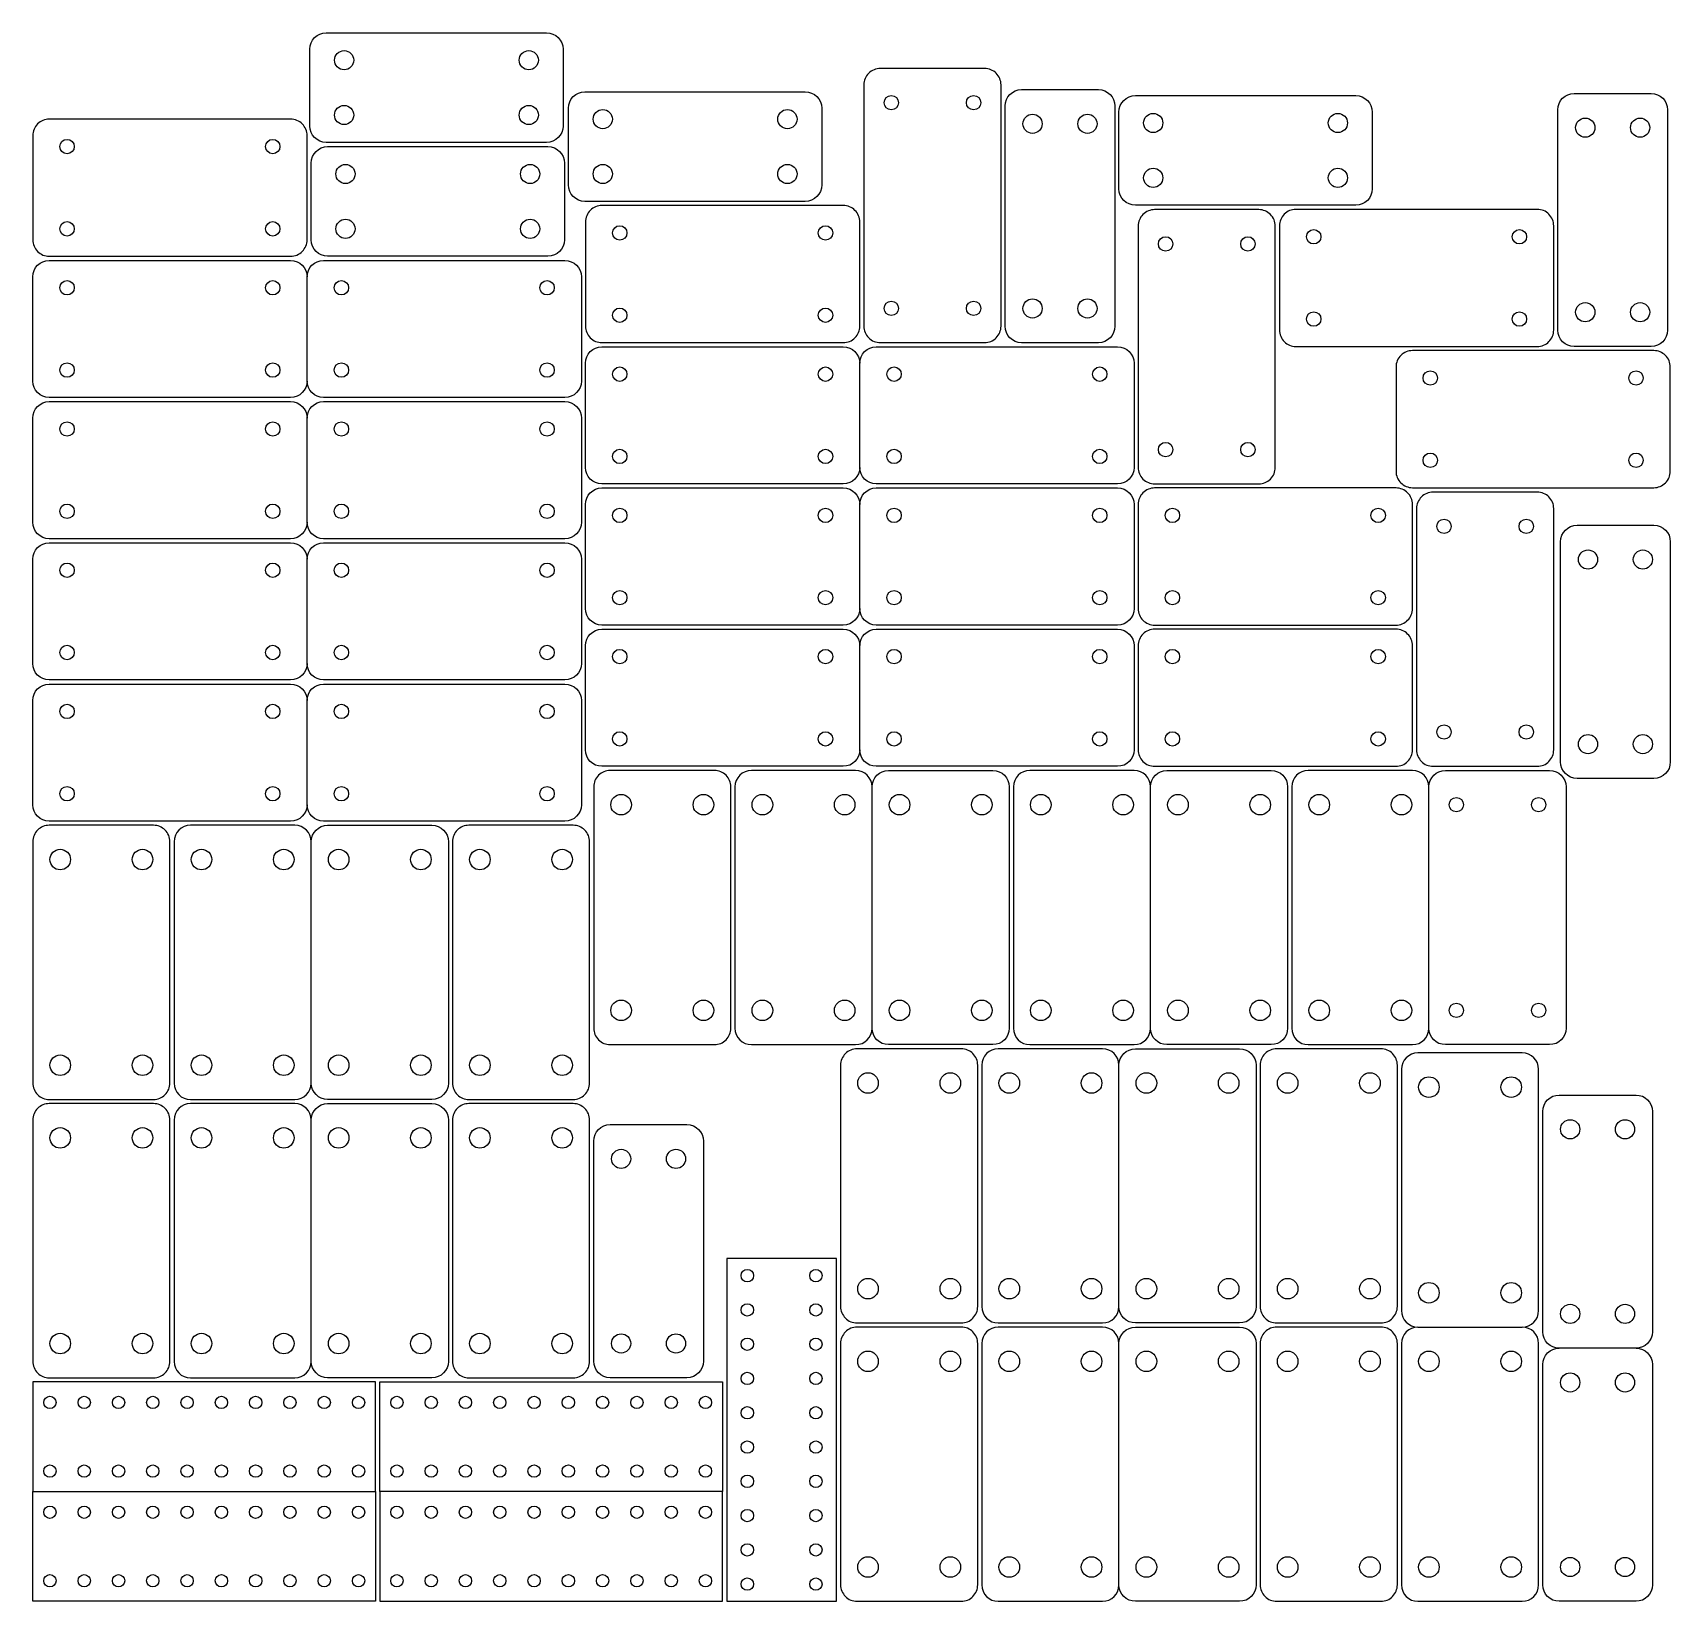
# Model space of a CAD drawing. Extents: x 80 to 1274, y 240 to 1384.
import ezdxf

# ---------------------------------------------------------------- set-up
doc = ezdxf.new("R2010")
doc.units = 0

# ---------------------------------------------------------------- blocks, each defined once
blk = doc.blocks.new('CommonPart', base_point=(3, 3))
at = {"layer": '1'}
blk.add_lwpolyline([(253, 83.0001), (253, 163.0001), (3, 163.0001), (3, 83.0001)], dxfattribs=at)
blk.add_lwpolyline([(253, 83), (253, 3), (3, 3), (3, 83)], close=True, dxfattribs=at)
for centre in [(15.5, 148.0001), (40.5, 148.0001), (65.5, 148.0001), (90.5, 148.0001), (115.5, 148.0001), (140.5, 148.0001), (165.5, 148.0001), (190.5, 148.0001), (215.5, 148.0001), (240.5, 148.0001), (15.5, 98.0001), (40.5, 98.0001), (65.5, 98.0001), (90.5, 98.0001), (115.5, 98.0001), (140.5, 98.0001), (165.5, 98.0001), (190.5, 98.0001), (215.5, 98.0001), (240.5, 98.0001), (15.5, 68), (40.5, 68), (65.5, 68), (90.5, 68), (115.5, 68), (140.5, 68), (165.5, 68), (190.5, 68), (215.5, 68), (240.5, 68), (15.5, 18), (40.5, 18), (65.5, 18), (90.5, 18), (115.5, 18), (140.5, 18), (165.5, 18), (190.5, 18), (215.5, 18), (240.5, 18)]:
    blk.add_circle(centre, 4.5, dxfattribs=at)
blk = doc.blocks.new('Part1599493204', base_point=(-50, -100))
at = {"layer": '1'}
blk.add_lwpolyline([(50, 88, 0.414214), (38, 100), (-38, 100, 0.414214), (-50, 88), (-50, -88, 0.414214), (-38, -100), (38, -100, 0.414214), (50, -88)], format="xyb", close=True, dxfattribs=at)
for centre in [(-30, 75), (30, 75), (-30, -75), (30, -75)]:
    blk.add_circle(centre, 7.5, dxfattribs=at)
blk = doc.blocks.new('Part1468860682', base_point=(-50, -100))
at = {"layer": '1'}
blk.add_lwpolyline([(50, 88, 0.414214), (38, 100), (-38, 100, 0.414214), (-50, 88), (-50, -88, 0.414214), (-38, -100), (38, -100, 0.414214), (50, -88)], format="xyb", close=True, dxfattribs=at)
for centre in [(-30, 75), (30, 75), (-30, -75), (30, -75)]:
    blk.add_circle(centre, 7.5, dxfattribs=at)
blk = doc.blocks.new('Part1627838861', base_point=(-50, -100))
at = {"layer": '1'}
blk.add_lwpolyline([(50, 88, 0.414214), (38, 100), (-38, 100, 0.414214), (-50, 88), (-50, -88, 0.414214), (-38, -100), (38, -100, 0.414214), (50, -88)], format="xyb", close=True, dxfattribs=at)
for centre in [(-30, 75), (30, 75), (-30, -75), (30, -75)]:
    blk.add_circle(centre, 5.25, dxfattribs=at)
blk = doc.blocks.new('CommonPart1921959368', base_point=(3.0001, 880.9966))
at = {"layer": '1'}
blk.add_lwpolyline([(203.0001, 892.9966, -0.414213562), (191.0001, 880.9966), (15.0001, 880.9966, -0.414213562), (3.0001, 892.9966), (3.0001, 968.9966, -0.414213562), (15.0001, 980.9966), (191.0001, 980.9966, -0.414213562), (203.0001, 968.9966)], format="xyb", dxfattribs=at)
blk.add_lwpolyline([(203.0002, 968.9966, -0.414213562), (215.0002, 980.9966), (391.0002, 980.9966, -0.414213562), (403.0002, 968.9966), (403.0002, 892.9966, -0.414213562), (391.0002, 880.9966), (215.0002, 880.9966, -0.414213562), (203.0002, 892.9966)], format="xyb", close=True, dxfattribs=at)
for centre in [(28.0001, 960.9966), (178.0001, 960.9966), (228.0002, 960.9966), (378.0002, 960.9966), (28.0001, 900.9966), (178.0001, 900.9966), (228.0002, 900.9966), (378.0002, 900.9966)]:
    blk.add_circle(centre, 5.25, dxfattribs=at)
blk = doc.blocks.new('CommonPart1842111875', base_point=(3.0001, 777.9973))
at = {"layer": '1'}
blk.add_lwpolyline([(203.0001, 789.9973, -0.414213562), (191.0001, 777.9973), (15.0001, 777.9973, -0.414213562), (3.0001, 789.9973), (3.0001, 865.9973, -0.414213562), (15.0001, 877.9973), (191.0001, 877.9973, -0.414213562), (203.0001, 865.9973)], format="xyb", dxfattribs=at)
blk.add_lwpolyline([(203.0002, 865.9973, -0.414213562), (215.0002, 877.9973), (391.0002, 877.9973, -0.414213562), (403.0002, 865.9973), (403.0002, 789.9973, -0.414213562), (391.0002, 777.9973), (215.0002, 777.9973, -0.414213562), (203.0002, 789.9973)], format="xyb", close=True, dxfattribs=at)
for centre in [(28.0001, 857.9973), (178.0001, 857.9973), (228.0002, 857.9973), (378.0002, 857.9973), (28.0001, 797.9973), (178.0001, 797.9973), (228.0002, 797.9973), (378.0002, 797.9973)]:
    blk.add_circle(centre, 5.25, dxfattribs=at)
blk = doc.blocks.new('CommonPart256321831', base_point=(3.0001, 674.998))
at = {"layer": '1'}
blk.add_lwpolyline([(203.0001, 686.998, -0.414213562), (191.0001, 674.998), (15.0001, 674.998, -0.414213562), (3.0001, 686.998), (3.0001, 762.998, -0.414213562), (15.0001, 774.998), (191.0001, 774.998, -0.414213562), (203.0001, 762.998)], format="xyb", dxfattribs=at)
blk.add_lwpolyline([(203.0002, 762.998, -0.414213562), (215.0002, 774.998), (391.0002, 774.998, -0.414213562), (403.0002, 762.998), (403.0002, 686.998, -0.414213562), (391.0002, 674.998), (215.0002, 674.998, -0.414213562), (203.0002, 686.998)], format="xyb", close=True, dxfattribs=at)
for centre in [(28.0001, 754.998), (178.0001, 754.998), (228.0002, 754.998), (378.0002, 754.998), (28.0001, 694.998), (178.0001, 694.998), (228.0002, 694.998), (378.0002, 694.998)]:
    blk.add_circle(centre, 5.25, dxfattribs=at)
blk = doc.blocks.new('CommonPart1749357425', base_point=(3.0001, 571.9987))
at = {"layer": '1'}
blk.add_lwpolyline([(203.0001, 583.9987, -0.414213562), (191.0001, 571.9987), (15.0001, 571.9987, -0.414213562), (3.0001, 583.9987), (3.0001, 659.9987, -0.414213562), (15.0001, 671.9987), (191.0001, 671.9987, -0.414213562), (203.0001, 659.9987)], format="xyb", dxfattribs=at)
blk.add_lwpolyline([(203.0002, 659.9987, -0.414213562), (215.0002, 671.9987), (391.0002, 671.9987, -0.414213562), (403.0002, 659.9987), (403.0002, 583.9987, -0.414213562), (391.0002, 571.9987), (215.0002, 571.9987, -0.414213562), (203.0002, 583.9987)], format="xyb", close=True, dxfattribs=at)
for centre in [(28.0001, 651.9987), (178.0001, 651.9987), (228.0002, 651.9987), (378.0002, 651.9987), (28.0001, 591.9987), (178.0001, 591.9987), (228.0002, 591.9987), (378.0002, 591.9987)]:
    blk.add_circle(centre, 5.25, dxfattribs=at)
blk = doc.blocks.new('CommonPart309649028', base_point=(105.9994, 368.9994))
at = {"layer": '1'}
blk.add_lwpolyline([(205.9994, 556.9994, 0.414213562), (193.9994, 568.9994), (117.9994, 568.9994, 0.414213562), (105.9994, 556.9994), (105.9994, 380.9994, 0.414213562), (117.9994, 368.9994), (193.9994, 368.9994, 0.414213562), (205.9994, 380.9994)], format="xyb", dxfattribs=at)
blk.add_lwpolyline([(205.9995, 556.9994, -0.414213562), (217.9995, 568.9994), (293.9995, 568.9994, -0.414213562), (305.9995, 556.9994), (305.9995, 380.9994, -0.414213562), (293.9995, 368.9994), (217.9995, 368.9994, -0.414213562), (205.9995, 380.9994)], format="xyb", close=True, dxfattribs=at)
for centre in [(125.9994, 543.9994), (185.9994, 543.9994), (225.9995, 543.9994), (285.9995, 543.9994), (125.9994, 393.9994), (185.9994, 393.9994), (225.9995, 393.9994), (285.9995, 393.9994)]:
    blk.add_circle(centre, 7.5, dxfattribs=at)
blk = doc.blocks.new('CommonPart221580995', base_point=(105.9994, 166.0001))
at = {"layer": '1'}
blk.add_lwpolyline([(205.9994, 354.0001, 0.414213562), (193.9994, 366.0001), (117.9994, 366.0001, 0.414213562), (105.9994, 354.0001), (105.9994, 178.0001, 0.414213562), (117.9994, 166.0001), (193.9994, 166.0001, 0.414213562), (205.9994, 178.0001)], format="xyb", dxfattribs=at)
blk.add_lwpolyline([(205.9995, 354.0001, -0.414213562), (217.9995, 366.0001), (293.9995, 366.0001, -0.414213562), (305.9995, 354.0001), (305.9995, 178.0001, -0.414213562), (293.9995, 166.0001), (217.9995, 166.0001, -0.414213562), (205.9995, 178.0001)], format="xyb", close=True, dxfattribs=at)
for centre in [(125.9994, 341.0001), (185.9994, 341.0001), (225.9995, 341.0001), (285.9995, 341.0001), (125.9994, 191.0001), (185.9994, 191.0001), (225.9995, 191.0001), (285.9995, 191.0001)]:
    blk.add_circle(centre, 7.5, dxfattribs=at)
blk = doc.blocks.new('Part931336198', base_point=(-40, -92.315))
at = {"layer": '1'}
blk.add_lwpolyline([(40, 80.315), (40, -80.315, -0.41421356), (28, -92.315), (-28, -92.315, -0.41421356), (-40, -80.315), (-40, 80.315, -0.41421356), (-28, 92.315), (28, 92.315, -0.41421356)], format="xyb", close=True, dxfattribs=at)
for centre in [(-20, 67.315), (20, 67.315), (-20, -67.315), (20, -67.315)]:
    blk.add_circle(centre, 7, dxfattribs=at)
blk = doc.blocks.new('Part1543265657', base_point=(-40, -92.315))
at = {"layer": '1'}
blk.add_lwpolyline([(40, 80.315), (40, -80.315, -0.41421356), (28, -92.315), (-28, -92.315, -0.41421356), (-40, -80.315), (-40, 80.315, -0.41421356), (-28, 92.315), (28, 92.315, -0.41421356)], format="xyb", close=True, dxfattribs=at)
for centre in [(-20, 67.315), (20, 67.315), (-20, -67.315), (20, -67.315)]:
    blk.add_circle(centre, 7, dxfattribs=at)
blk = doc.blocks.new('Part1195668942', base_point=(-50, -100))
at = {"layer": '1'}
blk.add_lwpolyline([(50, 88, 0.414214), (38, 100), (-38, 100, 0.414214), (-50, 88), (-50, -88, 0.414214), (-38, -100), (38, -100, 0.414214), (50, -88)], format="xyb", close=True, dxfattribs=at)
for centre in [(-30, 75), (30, 75), (-30, -75), (30, -75)]:
    blk.add_circle(centre, 7.5, dxfattribs=at)
blk = doc.blocks.new('Part313806864', base_point=(-50, -100))
at = {"layer": '1'}
blk.add_lwpolyline([(50, 88, 0.414214), (38, 100), (-38, 100, 0.414214), (-50, 88), (-50, -88, 0.414214), (-38, -100), (38, -100, 0.414214), (50, -88)], format="xyb", close=True, dxfattribs=at)
for centre in [(-30, 75), (30, 75), (-30, -75), (30, -75)]:
    blk.add_circle(centre, 7.5, dxfattribs=at)
blk = doc.blocks.new('CommonPart2081825738', base_point=(256, 3))
at = {"layer": '1'}
blk.add_lwpolyline([(506, 83.0001), (256, 83.0001), (256, 163.0001), (506, 163.0001)], close=True, dxfattribs=at)
blk.add_lwpolyline([(256, 83), (256, 3), (506, 3), (506, 83)], dxfattribs=at)
for centre in [(268.5, 148.0001), (293.5, 148.0001), (318.5, 148.0001), (343.5, 148.0001), (368.5, 148.0001), (393.5, 148.0001), (418.5, 148.0001), (443.5, 148.0001), (468.5, 148.0001), (493.5, 148.0001), (268.5, 98.0001), (293.5, 98.0001), (318.5, 98.0001), (343.5, 98.0001), (368.5, 98.0001), (393.5, 98.0001), (418.5, 98.0001), (443.5, 98.0001), (468.5, 98.0001), (493.5, 98.0001), (268.5, 68), (293.5, 68), (318.5, 68), (343.5, 68), (368.5, 68), (393.5, 68), (418.5, 68), (443.5, 68), (468.5, 68), (493.5, 68), (268.5, 18), (293.5, 18), (318.5, 18), (343.5, 18), (368.5, 18), (393.5, 18), (418.5, 18), (443.5, 18), (468.5, 18), (493.5, 18)]:
    blk.add_circle(centre, 4.5, dxfattribs=at)
blk = doc.blocks.new('Part972834111', base_point=(-40, -125))
at = {"layer": '1'}
blk.add_lwpolyline([(40, 125), (-40, 125), (-40, -125), (40, -125)], close=True, dxfattribs=at)
for centre in [(-25, 112.5), (25, 112.5), (-25, 87.5), (25, 87.5), (-25, 62.5), (25, 62.5), (-25, 37.5), (25, 37.5), (-25, 12.5), (25, 12.5), (-25, -12.5), (25, -12.5), (-25, -37.5), (25, -37.5), (-25, -62.5), (25, -62.5), (-25, -87.5), (25, -87.5), (-25, -112.5), (25, -112.5)]:
    blk.add_circle(centre, 4.5, dxfattribs=at)
blk = doc.blocks.new('Part767801800', base_point=(-40, -92.315))
at = {"layer": '1'}
blk.add_lwpolyline([(40, 80.315), (40, -80.315, -0.41421356), (28, -92.315), (-28, -92.315, -0.41421356), (-40, -80.315), (-40, 80.315, -0.41421356), (-28, 92.315), (28, 92.315, -0.41421356)], format="xyb", close=True, dxfattribs=at)
for centre in [(-20, 67.315), (20, 67.315), (-20, -67.315), (20, -67.315)]:
    blk.add_circle(centre, 7, dxfattribs=at)
blk = doc.blocks.new('Part315038521', base_point=(-50, -100))
at = {"layer": '1'}
blk.add_lwpolyline([(50, 88, 0.414214), (38, 100), (-38, 100, 0.414214), (-50, 88), (-50, -88, 0.414214), (-38, -100), (38, -100, 0.414214), (50, -88)], format="xyb", close=True, dxfattribs=at)
for centre in [(-30, 75), (30, 75), (-30, -75), (30, -75)]:
    blk.add_circle(centre, 7.5, dxfattribs=at)
blk = doc.blocks.new('Part1618139990', base_point=(-50, -100))
at = {"layer": '1'}
blk.add_lwpolyline([(50, 88, 0.414214), (38, 100), (-38, 100, 0.414214), (-50, 88), (-50, -88, 0.414214), (-38, -100), (38, -100, 0.414214), (50, -88)], format="xyb", close=True, dxfattribs=at)
for centre in [(-30, 75), (30, 75), (-30, -75), (30, -75)]:
    blk.add_circle(centre, 5.25, dxfattribs=at)
blk = doc.blocks.new('Part152365745', base_point=(-40, -92.315))
at = {"layer": '1'}
blk.add_lwpolyline([(40, 80.315), (40, -80.315, -0.41421356), (28, -92.315), (-28, -92.315, -0.41421356), (-40, -80.315), (-40, 80.315, -0.41421356), (-28, 92.315), (28, 92.315, -0.41421356)], format="xyb", close=True, dxfattribs=at)
for centre in [(-20, 67.315), (20, 67.315), (-20, -67.315), (20, -67.315)]:
    blk.add_circle(centre, 7, dxfattribs=at)
blk = doc.blocks.new('Part840132277', base_point=(-50, -100))
at = {"layer": '1'}
blk.add_lwpolyline([(50, 88, 0.414214), (38, 100), (-38, 100, 0.414214), (-50, 88), (-50, -88, 0.414214), (-38, -100), (38, -100, 0.414214), (50, -88)], format="xyb", close=True, dxfattribs=at)
for centre in [(-30, 75), (30, 75), (-30, -75), (30, -75)]:
    blk.add_circle(centre, 5.25, dxfattribs=at)
blk = doc.blocks.new('CommonPart94924225', base_point=(405.9996, 817.9887))
at = {"layer": '1'}
blk.add_lwpolyline([(605.9996, 829.9887, -0.414213562), (593.9996, 817.9887), (417.9996, 817.9887, -0.414213562), (405.9996, 829.9887), (405.9996, 905.9887, -0.414213562), (417.9996, 917.9887), (593.9996, 917.9887, -0.414213562), (605.9996, 905.9887)], format="xyb", dxfattribs=at)
blk.add_lwpolyline([(605.9997, 905.9887, -0.414213562), (617.9997, 917.9887), (793.9997, 917.9887, -0.414213562), (805.9997, 905.9887), (805.9997, 829.9887, -0.414213562), (793.9997, 817.9887), (617.9997, 817.9887, -0.414213562), (605.9997, 829.9887)], format="xyb", close=True, dxfattribs=at)
for centre in [(430.9996, 897.9887), (580.9996, 897.9887), (630.9997, 897.9887), (780.9997, 897.9887), (430.9996, 837.9887), (580.9996, 837.9887), (630.9997, 837.9887), (780.9997, 837.9887)]:
    blk.add_circle(centre, 5.25, dxfattribs=at)
blk = doc.blocks.new('CommonPart1326807128', base_point=(405.9996, 714.9894))
at = {"layer": '1'}
blk.add_lwpolyline([(605.9996, 726.9894, -0.414213562), (593.9996, 714.9894), (417.9996, 714.9894, -0.414213562), (405.9996, 726.9894), (405.9996, 802.9894, -0.414213562), (417.9996, 814.9894), (593.9996, 814.9894, -0.414213562), (605.9996, 802.9894)], format="xyb", dxfattribs=at)
blk.add_lwpolyline([(605.9997, 802.9894, -0.414213562), (617.9997, 814.9894), (793.9997, 814.9894, -0.414213562), (805.9997, 802.9894), (805.9997, 726.9894, -0.414213562), (793.9997, 714.9894), (617.9997, 714.9894, -0.414213562), (605.9997, 726.9894)], format="xyb", close=True, dxfattribs=at)
for centre in [(430.9996, 794.9894), (580.9996, 794.9894), (630.9997, 794.9894), (780.9997, 794.9894), (430.9996, 734.9894), (580.9996, 734.9894), (630.9997, 734.9894), (780.9997, 734.9894)]:
    blk.add_circle(centre, 5.25, dxfattribs=at)
blk = doc.blocks.new('CommonPart95765239', base_point=(405.9996, 611.9901))
at = {"layer": '1'}
blk.add_lwpolyline([(605.9996, 623.9901, -0.414213562), (593.9996, 611.9901), (417.9996, 611.9901, -0.414213562), (405.9996, 623.9901), (405.9996, 699.9901, -0.414213562), (417.9996, 711.9901), (593.9996, 711.9901, -0.414213562), (605.9996, 699.9901)], format="xyb", dxfattribs=at)
blk.add_lwpolyline([(605.9997, 699.9901, -0.414213562), (617.9997, 711.9901), (793.9997, 711.9901, -0.414213562), (805.9997, 699.9901), (805.9997, 623.9901, -0.414213562), (793.9997, 611.9901), (617.9997, 611.9901, -0.414213562), (605.9997, 623.9901)], format="xyb", close=True, dxfattribs=at)
for centre in [(430.9996, 691.9901), (580.9996, 691.9901), (630.9997, 691.9901), (780.9997, 691.9901), (430.9996, 631.9901), (580.9996, 631.9901), (630.9997, 631.9901), (780.9997, 631.9901)]:
    blk.add_circle(centre, 5.25, dxfattribs=at)
blk = doc.blocks.new('CommonPart1952063821', base_point=(514.9975, 408.9908))
at = {"layer": '1'}
blk.add_lwpolyline([(614.9975, 596.9908, 0.414213562), (602.9975, 608.9908), (526.9975, 608.9908, 0.414213562), (514.9975, 596.9908), (514.9975, 420.9908, 0.414213562), (526.9975, 408.9908), (602.9975, 408.9908, 0.414213562), (614.9975, 420.9908)], format="xyb", dxfattribs=at)
blk.add_lwpolyline([(614.9976, 596.9908, -0.414213562), (626.9976, 608.9908), (702.9976, 608.9908, -0.414213562), (714.9976, 596.9908), (714.9976, 420.9908, -0.414213562), (702.9976, 408.9908), (626.9976, 408.9908, -0.414213562), (614.9976, 420.9908)], format="xyb", close=True, dxfattribs=at)
for centre in [(534.9975, 583.9908), (594.9975, 583.9908), (634.9976, 583.9908), (694.9976, 583.9908), (534.9975, 433.9908), (594.9975, 433.9908), (634.9976, 433.9908), (694.9976, 433.9908)]:
    blk.add_circle(centre, 7.5, dxfattribs=at)
blk = doc.blocks.new('Part1683708507', base_point=(-50, -100))
at = {"layer": '1'}
blk.add_lwpolyline([(50, 88, 0.414214), (38, 100), (-38, 100, 0.414214), (-50, 88), (-50, -88, 0.414214), (-38, -100), (38, -100, 0.414214), (50, -88)], format="xyb", close=True, dxfattribs=at)
for centre in [(-30, 75), (30, 75), (-30, -75), (30, -75)]:
    blk.add_circle(centre, 7.5, dxfattribs=at)
blk = doc.blocks.new('Part8810806', base_point=(-50, -100))
at = {"layer": '1'}
blk.add_lwpolyline([(50, 88, 0.414214), (38, 100), (-38, 100, 0.414214), (-50, 88), (-50, -88, 0.414214), (-38, -100), (38, -100, 0.414214), (50, -88)], format="xyb", close=True, dxfattribs=at)
for centre in [(-30, 75), (30, 75), (-30, -75), (30, -75)]:
    blk.add_circle(centre, 7.5, dxfattribs=at)
blk = doc.blocks.new('CommonPart1129100333', base_point=(694.9995, 3))
at = {"layer": '1'}
blk.add_lwpolyline([(794.9995, 191, 0.414213562), (782.9995, 203), (706.9995, 203, 0.414213562), (694.9995, 191), (694.9995, 15, 0.414213562), (706.9995, 3), (782.9995, 3, 0.414213562), (794.9995, 15)], format="xyb", dxfattribs=at)
blk.add_lwpolyline([(794.9996, 191, -0.414213562), (806.9996, 203), (882.9996, 203, -0.414213562), (894.9996, 191), (894.9996, 15, -0.414213562), (882.9996, 3), (806.9996, 3, -0.414213562), (794.9996, 15)], format="xyb", close=True, dxfattribs=at)
for centre in [(714.9995, 178), (774.9995, 178), (814.9996, 178), (874.9996, 178), (714.9995, 28), (774.9995, 28), (814.9996, 28), (874.9996, 28)]:
    blk.add_circle(centre, 7.5, dxfattribs=at)
blk = doc.blocks.new('Part1537087549', base_point=(-50, -100))
at = {"layer": '1'}
blk.add_lwpolyline([(50, 88, 0.414214), (38, 100), (-38, 100, 0.414214), (-50, 88), (-50, -88, 0.414214), (-38, -100), (38, -100, 0.414214), (50, -88)], format="xyb", close=True, dxfattribs=at)
for centre in [(-30, 75), (30, 75), (-30, -75), (30, -75)]:
    blk.add_circle(centre, 7.5, dxfattribs=at)
blk = doc.blocks.new('Part785890219', base_point=(-50, -100))
at = {"layer": '1'}
blk.add_lwpolyline([(50, 88, 0.414214), (38, 100), (-38, 100, 0.414214), (-50, 88), (-50, -88, 0.414214), (-38, -100), (38, -100, 0.414214), (50, -88)], format="xyb", close=True, dxfattribs=at)
for centre in [(-30, 75), (30, 75), (-30, -75), (30, -75)]:
    blk.add_circle(centre, 7.5, dxfattribs=at)
blk = doc.blocks.new('CommonPart2067971010', base_point=(694.9995, 205.9993))
at = {"layer": '1'}
blk.add_lwpolyline([(794.9995, 393.9993, 0.414213562), (782.9995, 405.9993), (706.9995, 405.9993, 0.414213562), (694.9995, 393.9993), (694.9995, 217.9993, 0.414213562), (706.9995, 205.9993), (782.9995, 205.9993, 0.414213562), (794.9995, 217.9993)], format="xyb", dxfattribs=at)
blk.add_lwpolyline([(794.9996, 393.9993, -0.414213562), (806.9996, 405.9993), (882.9996, 405.9993, -0.414213562), (894.9996, 393.9993), (894.9996, 217.9993, -0.414213562), (882.9996, 205.9993), (806.9996, 205.9993, -0.414213562), (794.9996, 217.9993)], format="xyb", close=True, dxfattribs=at)
for centre in [(714.9995, 380.9993), (774.9995, 380.9993), (814.9996, 380.9993), (874.9996, 380.9993), (714.9995, 230.9993), (774.9995, 230.9993), (814.9996, 230.9993), (874.9996, 230.9993)]:
    blk.add_circle(centre, 7.5, dxfattribs=at)
blk = doc.blocks.new('CommonPart1190058239', base_point=(717.9969, 408.9908))
at = {"layer": '1'}
blk.add_lwpolyline([(817.9969, 596.9908, 0.414213562), (805.9969, 608.9908), (729.9969, 608.9908, 0.414213562), (717.9969, 596.9908), (717.9969, 420.9908, 0.414213562), (729.9969, 408.9908), (805.9969, 408.9908, 0.414213562), (817.9969, 420.9908)], format="xyb", dxfattribs=at)
blk.add_lwpolyline([(817.997, 596.9908, -0.414213562), (829.997, 608.9908), (905.997, 608.9908, -0.414213562), (917.997, 596.9908), (917.997, 420.9908, -0.414213562), (905.997, 408.9908), (829.997, 408.9908, -0.414213562), (817.997, 420.9908)], format="xyb", close=True, dxfattribs=at)
for centre in [(737.9969, 583.9908), (797.9969, 583.9908), (837.997, 583.9908), (897.997, 583.9908), (737.9969, 433.9908), (797.9969, 433.9908), (837.997, 433.9908), (897.997, 433.9908)]:
    blk.add_circle(centre, 7.5, dxfattribs=at)
blk = doc.blocks.new('Part834498594', base_point=(-50, -100))
at = {"layer": '1'}
blk.add_lwpolyline([(50, 88, 0.414214), (38, 100), (-38, 100, 0.414214), (-50, 88), (-50, -88, 0.414214), (-38, -100), (38, -100, 0.414214), (50, -88)], format="xyb", close=True, dxfattribs=at)
for centre in [(-30, 75), (30, 75), (-30, -75), (30, -75)]:
    blk.add_circle(centre, 5.25, dxfattribs=at)
blk = doc.blocks.new('Part1218845024', base_point=(-50, -100))
at = {"layer": '1'}
blk.add_lwpolyline([(50, 88, 0.414214), (38, 100), (-38, 100, 0.414214), (-50, 88), (-50, -88, 0.414214), (-38, -100), (38, -100, 0.414214), (50, -88)], format="xyb", close=True, dxfattribs=at)
for centre in [(-30, 75), (30, 75), (-30, -75), (30, -75)]:
    blk.add_circle(centre, 5.25, dxfattribs=at)
blk = doc.blocks.new('Part1370192007', base_point=(-50, -100))
at = {"layer": '1'}
blk.add_lwpolyline([(50, 88, 0.414214), (38, 100), (-38, 100, 0.414214), (-50, 88), (-50, -88, 0.414214), (-38, -100), (38, -100, 0.414214), (50, -88)], format="xyb", close=True, dxfattribs=at)
for centre in [(-30, 75), (30, 75), (-30, -75), (30, -75)]:
    blk.add_circle(centre, 5.25, dxfattribs=at)
blk = doc.blocks.new('Part1794742579', base_point=(-40, -92.315))
at = {"layer": '1'}
blk.add_lwpolyline([(40, 80.315), (40, -80.315, -0.41421356), (28, -92.315), (-28, -92.315, -0.41421356), (-40, -80.315), (-40, 80.315, -0.41421356), (-28, 92.315), (28, 92.315, -0.41421356)], format="xyb", close=True, dxfattribs=at)
for centre in [(-20, 67.315), (20, 67.315), (-20, -67.315), (20, -67.315)]:
    blk.add_circle(centre, 7, dxfattribs=at)
blk = doc.blocks.new('Part1644882978', base_point=(-40, -92.315))
at = {"layer": '1'}
blk.add_lwpolyline([(40, 80.315), (40, -80.315, -0.41421356), (28, -92.315), (-28, -92.315, -0.41421356), (-40, -80.315), (-40, 80.315, -0.41421356), (-28, 92.315), (28, 92.315, -0.41421356)], format="xyb", close=True, dxfattribs=at)
for centre in [(-20, 67.315), (20, 67.315), (-20, -67.315), (20, -67.315)]:
    blk.add_circle(centre, 7, dxfattribs=at)
blk = doc.blocks.new('Part180599978', base_point=(-50, -100))
at = {"layer": '1'}
blk.add_lwpolyline([(50, 88, 0.414214), (38, 100), (-38, 100, 0.414214), (-50, 88), (-50, -88, 0.414214), (-38, -100), (38, -100, 0.414214), (50, -88)], format="xyb", close=True, dxfattribs=at)
for centre in [(-30, 75), (30, 75), (-30, -75), (30, -75)]:
    blk.add_circle(centre, 5.25, dxfattribs=at)
blk = doc.blocks.new('Part1734395111', base_point=(-50, -100))
at = {"layer": '1'}
blk.add_lwpolyline([(50, 88, 0.414214), (38, 100), (-38, 100, 0.414214), (-50, 88), (-50, -88, 0.414214), (-38, -100), (38, -100, 0.414214), (50, -88)], format="xyb", close=True, dxfattribs=at)
for centre in [(-30, 75), (30, 75), (-30, -75), (30, -75)]:
    blk.add_circle(centre, 5.25, dxfattribs=at)
blk = doc.blocks.new('Part1366675107', base_point=(-40, -92.315))
at = {"layer": '1'}
blk.add_lwpolyline([(40, 80.315), (40, -80.315, -0.41421356), (28, -92.315), (-28, -92.315, -0.41421356), (-40, -80.315), (-40, 80.315, -0.41421356), (-28, 92.315), (28, 92.315, -0.41421356)], format="xyb", close=True, dxfattribs=at)
for centre in [(-20, 67.315), (20, 67.315), (-20, -67.315), (20, -67.315)]:
    blk.add_circle(centre, 7, dxfattribs=at)
blk = doc.blocks.new('Part999881388', base_point=(-50, -100))
at = {"layer": '1'}
blk.add_lwpolyline([(50, 88, 0.414214), (38, 100), (-38, 100, 0.414214), (-50, 88), (-50, -88, 0.414214), (-38, -100), (38, -100, 0.414214), (50, -88)], format="xyb", close=True, dxfattribs=at)
for centre in [(-30, 75), (30, 75), (-30, -75), (30, -75)]:
    blk.add_circle(centre, 5.25, dxfattribs=at)
blk = doc.blocks.new('Part1726366956', base_point=(-40, -92.315))
at = {"layer": '1'}
blk.add_lwpolyline([(40, 80.315), (40, -80.315, -0.41421356), (28, -92.315), (-28, -92.315, -0.41421356), (-40, -80.315), (-40, 80.315, -0.41421356), (-28, 92.315), (28, 92.315, -0.41421356)], format="xyb", close=True, dxfattribs=at)
for centre in [(-20, 67.315), (20, 67.315), (-20, -67.315), (20, -67.315)]:
    blk.add_circle(centre, 7, dxfattribs=at)
blk = doc.blocks.new('CommonPart838932318', base_point=(920.9963, 408.9908))
at = {"layer": '1'}
blk.add_lwpolyline([(1020.9963, 596.9908, 0.414213562), (1008.9963, 608.9908), (932.9963, 608.9908, 0.414213562), (920.9963, 596.9908), (920.9963, 420.9908, 0.414213562), (932.9963, 408.9908), (1008.9963, 408.9908, 0.414213562), (1020.9963, 420.9908)], format="xyb", dxfattribs=at)
blk.add_lwpolyline([(1020.9964, 596.9908, -0.414213562), (1032.9964, 608.9908), (1108.9964, 608.9908, -0.414213562), (1120.9964, 596.9908), (1120.9964, 420.9908, -0.414213562), (1108.9964, 408.9908), (1032.9964, 408.9908, -0.414213562), (1020.9964, 420.9908)], format="xyb", close=True, dxfattribs=at)
for centre, radius in [((940.9963, 583.9908), 7.5), ((1000.9963, 583.9908), 7.5), ((1040.9964, 583.9908), 5.25), ((1100.9964, 583.9908), 5.25), ((940.9963, 433.9908), 7.5), ((1000.9963, 433.9908), 7.5), ((1040.9964, 433.9908), 5.25), ((1100.9964, 433.9908), 5.25)]:
    blk.add_circle(centre, radius, dxfattribs=at)
blk = doc.blocks.new('CommonPart505250085', base_point=(1000.9983, 3))
at = {"layer": '1'}
blk.add_lwpolyline([(1088.9983, 203.0001, 0.414213562), (1100.9983, 215.0001), (1100.9983, 391.0001, 0.414213562), (1088.9983, 403.0001), (1012.9983, 403.0001, 0.414213562), (1000.9983, 391.0001), (1000.9983, 215.0001, 0.414213562), (1012.9983, 203.0001)], format="xyb", close=True, dxfattribs=at)
blk.add_lwpolyline([(1012.9983, 203, 0.414213562), (1000.9983, 191), (1000.9983, 15, 0.414213562), (1012.9983, 3), (1088.9983, 3, 0.414213562), (1100.9983, 15), (1100.9983, 191, 0.414213562), (1088.9983, 203)], format="xyb", dxfattribs=at)
for centre in [(1020.9983, 378.0001), (1080.9983, 378.0001), (1020.9983, 228.0001), (1080.9983, 228.0001), (1020.9983, 178), (1080.9983, 178), (1020.9983, 28), (1080.9983, 28)]:
    blk.add_circle(centre, 7.5, dxfattribs=at)
blk = doc.blocks.new('CommonPart1105578866', base_point=(1103.9977, 3))
at = {"layer": '1'}
blk.add_lwpolyline([(1171.9977, 187.6301), (1115.9977, 187.6301, -0.414213562), (1103.9977, 199.6301), (1103.9977, 360.2601, -0.414213562), (1115.9977, 372.2601), (1171.9977, 372.2601, -0.414213562), (1183.9977, 360.2601), (1183.9977, 199.6301, -0.414213562)], format="xyb", close=True, dxfattribs=at)
blk.add_lwpolyline([(1171.9977, 187.63, -0.414213562), (1183.9977, 175.63), (1183.9977, 15, -0.414213562), (1171.9977, 3), (1115.9977, 3, -0.414213562), (1103.9977, 15), (1103.9977, 175.63, -0.414213562), (1115.9977, 187.63)], format="xyb", dxfattribs=at)
for centre in [(1123.9977, 347.2601), (1163.9977, 347.2601), (1123.9977, 212.6301), (1163.9977, 212.6301), (1123.9977, 162.63), (1163.9977, 162.63), (1123.9977, 28), (1163.9977, 28)]:
    blk.add_circle(centre, 7, dxfattribs=at)

msp = doc.modelspace()

# ---------------------------------------------------------------- block references
at = {"layer": '1'}
for name, p, rotation in [('Part1543265657', (281.7, 1383.9), 269.999999977959), ('Part840132277', (785.7, 1357.9), 180), ('Part152365745', (470.3, 1340.9), 269.999999977959), ('Part1794742579', (868.7, 1342.5), 180), ('Part1644882978', (871.7, 1338.1), 269.999999977959), ('Part1366675107', (1271.7, 1339.7), 180), ('Part1627838861', (279.7, 1220.9), 90.0000001836389), ('Part931336198', (282.7, 1300.9), 269.999999977959), ('Part1618139990', (682.7, 1157.9), 90.0000001836389), ('Part1370192007', (985.7, 1254.9), 180), ('Part180599978', (1188.7, 1155.1), 90.0000001836389), ('Part1734395111', (1273.7, 1052.1), 90.0000001836389), ('Part1218845024', (1085.7, 951.9), 90.0000001836389), ('Part999881388', (1188.7, 1048.9), 180), ('Part1726366956', (1273.7, 1024.7), 180), ('Part834498594', (1085.7, 848.9), 90.0000001836389), ('Part315038521', (588.7, 845.9), 180), ('Part1468860682', (179.7, 805.9), 180), ('Part1683708507', (768.7, 642.9), 180), ('Part1599493204', (179.7, 602.9), 180), ('Part767801800', (568.7, 587.6), 180), ('Part8810806', (768.7, 439.9), 180)]:
    msp.add_blockref(name, p, dxfattribs=dict(at, rotation=rotation))
for name, p in [('CommonPart1921959368', (79.7, 1117.9)), ('CommonPart94924225', (482.7, 1054.9)), ('CommonPart1842111875', (79.7, 1014.9)), ('CommonPart1326807128', (482.7, 951.9)), ('CommonPart256321831', (79.7, 911.9)), ('CommonPart95765239', (482.7, 848.9)), ('CommonPart1749357425', (79.7, 808.9)), ('CommonPart1952063821', (591.7, 645.9)), ('CommonPart1190058239', (794.7, 645.9)), ('CommonPart838932318', (997.7, 645.9)), ('CommonPart309649028', (182.7, 605.9)), ('Part1195668942', (385.7, 605.9)), ('CommonPart2067971010', (771.7, 442.9)), ('Part785890219', (974.7, 442.9)), ('CommonPart505250085', (1077.7, 239.9)), ('CommonPart1105578866', (1180.7, 239.9)), ('CommonPart221580995', (182.7, 402.9)), ('Part313806864', (385.7, 402.9)), ('Part972834111', (585.7, 239.9)), ('CommonPart1129100333', (771.7, 239.9)), ('Part1537087549', (974.7, 239.9)), ('CommonPart', (79.7, 239.9)), ('CommonPart2081825738', (332.7, 239.9))]:
    msp.add_blockref(name, p, dxfattribs=at)

doc.saveas('drawing.dxf')
